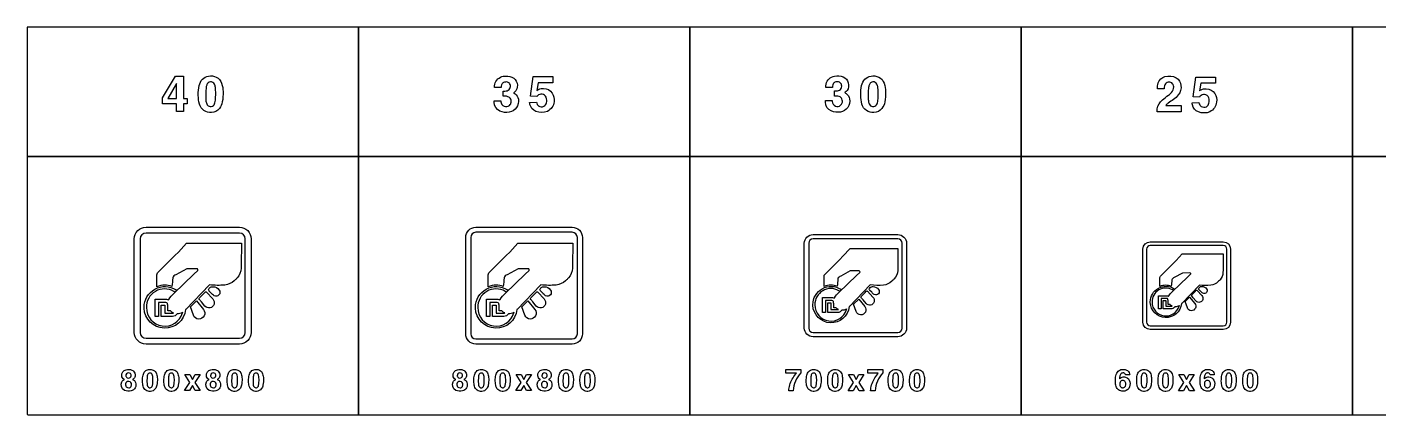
# Model space of a CAD drawing. Extents: x 0 to 18160, y 0 to 2655.
# Drawn here: x 0 to 9262, y 0 to 2655 of the extents above; entities that cross this region are included whole.
import ezdxf

# ---------------------------------------------------------------- set-up
doc = ezdxf.new("R2010")
doc.units = 0
doc.header["$MEASUREMENT"] = 0

msp = doc.modelspace()

# ---------------------------------------------------------------- linework, layer by layer
for points in [[(0, 1770), (2270, 1770), (2270, 2655), (0, 2655)], [(2270, 1770), (4540, 1770), (4540, 2655), (2270, 2655)], [(4540, 1770), (6810, 1770), (6810, 2655), (4540, 2655)], [(6810, 1770), (9080, 1770), (9080, 2655), (6810, 2655)], [(9080, 1770), (11350, 1770), (11350, 2655), (9080, 2655)], [(927.496, 2171.35), (1017.9, 2317.79), (1070.98, 2317.79), (1070.98, 2166.57), (1097.95, 2166.57), (1097.95, 2128.53), (1070.98, 2128.53), (1070.98, 2076.28), (1023.46, 2076.28), (1023.46, 2128.53), (927.496, 2128.53)], [(1023.46, 2269.13), (963.474, 2166.57), (1023.46, 2166.57)], [(2270, 0), (4540, 0), (4540, 1770), (2270, 1770)], [(4540, 0), (6810, 0), (6810, 1770), (4540, 1770)], [(6810, 0), (9080, 0), (9080, 1770), (6810, 1770)], [(9080, 0), (11350, 0), (11350, 1770), (9080, 1770)], [(1115.2, 221.769), (1080.08, 276.319), (1114.84, 276.319), (1133.11, 242.267), (1151.83, 276.319), (1185.98, 276.319), (1150.44, 222.29), (1186.95, 166.272), (1152.4, 166.272), (1132.54, 202.362), (1112.14, 166.272), (1077.99, 166.272)], [(3385.19, 221.769), (3350.07, 276.319), (3384.84, 276.319), (3403.11, 242.267), (3421.83, 276.319), (3455.97, 276.319), (3420.43, 222.29), (3456.95, 166.271), (3422.4, 166.271), (3402.54, 202.361), (3382.14, 166.271), (3347.99, 166.271)], [(5662.41, 221.387), (5627.29, 275.936), (5662.06, 275.936), (5680.33, 241.884), (5699.05, 275.936), (5733.19, 275.936), (5697.65, 221.908), (5734.17, 165.889), (5699.62, 165.889), (5679.76, 201.979), (5659.35, 165.889), (5625.21, 165.889)], [(7925.79, 221.523), (7890.67, 276.072), (7925.43, 276.072), (7943.7, 242.02), (7962.42, 276.072), (7996.57, 276.072), (7961.03, 222.044), (7997.54, 166.025), (7962.99, 166.025), (7943.13, 202.115), (7922.73, 166.025), (7888.58, 166.025)]]:
    msp.add_lwpolyline(points, close=True)
for points in [[(1173.29, 2191.65, -0.0563084), (1179.33, 2254.48, -0.130301), (1201.53, 2298.28, -0.174843), (1243.35, 2319.69, -0.147552), (1296.47, 2313.05, -0.192146), (1333.28, 2269.88, -0.0833996), (1342.52, 2212.85, -0.0545507), (1337.51, 2142.08, -0.116773), (1318.43, 2098, -0.221099), (1263.57, 2070.32, -0.162564), (1212.11, 2082.84, -0.174743), (1180.84, 2128.26, -0.0640867), (1173.37, 2186.95)], [(3199.84, 2150.87), (3246.2, 2150.87, 0.0411845), (3248.26, 2135.66, 0.335066), (3278.75, 2110.39, 0.276505), (3310.74, 2124.92, 0.158203), (3316.31, 2145.65, 0.0878221), (3313.34, 2161.57, 0.217575), (3294.82, 2178.43, 0.0882727), (3273.57, 2181.56), (3262.75, 2181.56), (3262.75, 2216.82, 0.0282129), (3282.34, 2217.42, 0.50028), (3309.32, 2262.91, 0.235001), (3290.79, 2277.96, 0.165496), (3265.12, 2275.67, 0.220849), (3250.9, 2259.12, 0.055705), (3248.02, 2240.92), (3203.2, 2240.92, -0.0488003), (3204.97, 2263.51, -0.30773), (3262.59, 2318.01, -0.146685), (3322.07, 2312.08, -0.469869), (3348.61, 2219.31, -0.0891152), (3336.57, 2207.54), (3332.3, 2204.54, -0.0245333), (3343.48, 2198.14, -0.202429), (3365.75, 2161.45, -0.422325), (3303.08, 2072, -0.154301), (3238.98, 2079.19, -0.287878), (3199.96, 2139.89, -0.0143877)], [(3442.43, 2139.57), (3489.39, 2141.35, 0.0452719), (3495.79, 2125.12, 0.0567733), (3500.53, 2118.25, 0.070207), (3504.95, 2114.77, 0.264984), (3540.97, 2112.87, 0.20748), (3558.38, 2135.98, 0.147389), (3557.24, 2174.01, 0.308532), (3527.86, 2195.42, 0.215743), (3498.08, 2185.19, 0.028781), (3492.71, 2178.95), (3450.09, 2180.96), (3467.91, 2315.64), (3601.95, 2315.64), (3601.95, 2273.77), (3501.51, 2273.77), (3492.55, 2221.76, -0.0211252), (3505.46, 2229.3, -0.121371), (3538.8, 2235.15, -0.244671), (3598.59, 2203.2, -0.173069), (3610.16, 2144.07, -0.256779), (3564.98, 2078.08, -0.199585), (3485.44, 2077.01, -0.245625), (3445.16, 2125.91, -0.0170062)], [(5469.08, 2152.29), (5515.45, 2152.29, 0.0411845), (5517.5, 2137.08, 0.335066), (5547.99, 2111.8, 0.276505), (5579.98, 2126.34, 0.158203), (5585.55, 2147.07, 0.0878221), (5582.59, 2162.99, 0.217575), (5564.07, 2179.85, 0.0882727), (5542.82, 2182.97), (5532, 2182.97), (5532, 2218.24, 0.0282129), (5551.59, 2218.83, 0.50028), (5578.56, 2264.33, 0.235001), (5560.04, 2279.38, 0.165496), (5534.37, 2277.09, 0.220849), (5520.15, 2260.54, 0.055705), (5517.27, 2242.33), (5472.44, 2242.33, -0.0488003), (5474.22, 2264.92, -0.30773), (5531.84, 2319.43, -0.146685), (5591.32, 2313.5, -0.469869), (5617.86, 2220.73, -0.0891152), (5605.81, 2208.96), (5601.55, 2205.96, -0.0245333), (5612.72, 2199.56, -0.202429), (5635, 2162.87, -0.422325), (5572.32, 2073.41, -0.154301), (5508.22, 2080.6, -0.287878), (5469.2, 2141.31, -0.0143877)], [(5711.68, 2191.65, -0.0563084), (5717.72, 2254.48, -0.130301), (5739.91, 2298.28, -0.174843), (5781.74, 2319.69, -0.147552), (5834.86, 2313.05, -0.192146), (5871.67, 2269.88, -0.0833996), (5880.91, 2212.85, -0.0545507), (5875.89, 2142.08, -0.116773), (5856.82, 2098, -0.221099), (5801.96, 2070.32, -0.162564), (5750.5, 2082.84, -0.174743), (5719.22, 2128.26, -0.0640867), (5711.76, 2186.95)], [(7741.06, 2074.79, -0.0640343), (7742.32, 2095.72, -0.161687), (7778.14, 2156.27, -0.0283718), (7819.97, 2188.65, 0.0545111), (7840.86, 2206.58, 0.192461), (7855.83, 2246.12, 0.234238), (7842.24, 2272.5, 0.196223), (7816.93, 2277.28, 0.252425), (7795.01, 2260.1, 0.0856617), (7790.86, 2243.08, 0.0202329), (7790.15, 2231.39), (7743.51, 2231.39, -0.0983795), (7749.55, 2272.7, -0.245047), (7795.72, 2315.83, -0.207102), (7872.69, 2307.49, -0.233443), (7905.15, 2255.16, -0.20961), (7886.99, 2190.98, -0.0785124), (7853.06, 2159.51, 0.0107372), (7817.24, 2133.72, 0.0665092), (7801.37, 2117.68), (7905.86, 2117.68), (7905.86, 2074.79)], [(1224.67, 2161.12, 0.0124589), (1225.19, 2154.8, 0.0668192), (1230.8, 2129.4, 0.615362), (1281.7, 2123.79, 0.0726881), (1287.15, 2136.83, 0.0588562), (1291.85, 2174.11, 0.0389037), (1290.23, 2241.09, 0.084671), (1283.64, 2264.43, 0.156013), (1272.18, 2276.6, 0.143208), (1256.47, 2279.56, 0.172584), (1240.71, 2273.36, 0.132565), (1230.76, 2257.8, 0.0498315), (1226.21, 2236.08, 0.0368731)], [(5763.06, 2161.12, 0.0124589), (5763.57, 2154.8, 0.0668192), (5769.18, 2129.4, 0.615362), (5820.09, 2123.79, 0.0726881), (5825.54, 2136.83, 0.0588562), (5830.24, 2174.11, 0.0389037), (5828.62, 2241.09, 0.084671), (5822.02, 2264.43, 0.156013), (5810.57, 2276.6, 0.143208), (5794.85, 2279.56, 0.172584), (5779.09, 2273.36, 0.132565), (5769.14, 2257.8, 0.0498315), (5764.6, 2236.08, 0.0368731)], [(7981.21, 2136.73), (8028.17, 2138.5, 0.0452719), (8034.56, 2122.27, 0.0567733), (8039.3, 2115.4, 0.070207), (8043.73, 2111.92, 0.264984), (8079.74, 2110.03, 0.20748), (8097.16, 2133.13, 0.147389), (8096.02, 2171.17, 0.308532), (8066.63, 2192.57, 0.215743), (8036.85, 2182.34, 0.028781), (8031.48, 2176.1), (7988.87, 2178.12), (8006.68, 2312.79), (8140.72, 2312.79), (8140.72, 2270.93), (8040.29, 2270.93), (8031.33, 2218.92, -0.0211252), (8044.24, 2226.46, -0.121371), (8077.57, 2232.3, -0.244671), (8137.37, 2200.35, -0.173069), (8148.94, 2141.23, -0.256779), (8103.76, 2075.23, -0.199585), (8024.22, 2074.17, -0.245625), (7983.93, 2123.06, -0.0170062)], [(2270, 1770), (0, 1770), (0.01, 10.02, 0.414794), (10.02, 0.01), (2270, 0)], [(815, 485, -0.414213), (735, 565), (735, 1205, -0.414213), (815, 1285), (1455, 1285, -0.414213), (1535, 1205), (1535, 565, -0.414213), (1455, 485)], [(815, 525), (1455, 525, 0.414213), (1495, 565), (1495, 1205, 0.414213), (1455, 1245), (815, 1245, 0.414213), (775, 1205), (775, 565, 0.414213)], [(3075, 485, -0.414213), (3005, 555), (3005, 1215, -0.414213), (3075, 1285), (3735, 1285, -0.414213), (3805, 1215), (3805, 555, -0.414213), (3735, 485)], [(3075, 520), (3735, 520, 0.414213), (3770, 555), (3770, 1215, 0.414213), (3735, 1250), (3075, 1250, 0.414213), (3040, 1215), (3040, 555, 0.414213)], [(5385, 535, -0.414213), (5325, 595), (5325, 1175, -0.414213), (5385, 1235), (5965, 1235, -0.414213), (6025, 1175), (6025, 595, -0.414213), (5965, 535)], [(5385, 565), (5965, 565, 0.414213), (5995, 595), (5995, 1175, 0.414213), (5965, 1205), (5385, 1205, 0.414213), (5355, 1175), (5355, 595, 0.414213)], [(1020.72, 856.824, -0.0130364), (1025.4, 853.831), (1013.01, 841.036), (1005.81, 845.447, 0.591777), (817.882, 734.45, 0.86262), (1065.36, 697.767), (1065.89, 702.757), (1065.06, 702.201, -0.148757), (1027.37, 692.366, -0.278907), (996.989, 674.021), (992.895, 674.025), (919.753, 674.025), (919.753, 734.028), (919.726, 749.422), (919.726, 750.901), (942.886, 750.901), (942.886, 727.989), (942.886, 697.17), (998.748, 697.17, 0.0959678), (1003.04, 698.004, -0.0959399), (982.141, 712.512), (965.467, 712.512), (965.467, 718.615), (965.467, 741.722, -0.066263), (963.136, 759.225, -0.0111816), (963.203, 762.217, 0.252243), (950.837, 768.688, 0.0131959), (948.096, 768.748), (900.779, 768.748), (900.784, 691.909), (900.784, 677.703), (900.784, 674.025), (877.694, 674.025), (877.694, 679.87), (877.694, 739.495), (877.694, 791.657), (945.069, 791.657), (954.266, 791.623, -0.121602), (969.578, 787.852, -0.0122021), (971.047, 790.768, -0.0564092), (1004.85, 831.687), (1143.02, 963.895), (1168.93, 988.702, 0.675847), (1164.19, 1000.51), (1094.54, 1000.09), (1020.19, 959.575, 0.0291044), (1006.45, 951.486, 0.230134), (998.199, 937.408, -0.0192932), (992.051, 880.288, 0.0947041), (943.114, 888.032, 0.10938), (889.538, 877.509), (889.288, 959.516, -0.198797), (894.659, 972.437), (1012.78, 1090.24), (1037.71, 1115.12), (1092.69, 1175.95), (1468.24, 1176.11, -0.0102141), (1465.82, 1003.55, -0.183127), (1438.8, 938.053, -0.0132558), (1432.48, 931.404, -0.00670173), (1419.53, 918.764, -0.164545), (1354.32, 889.321, -0.0558846), (1249.88, 890.274), (1088.37, 722.674, -0.00598308), (1086.57, 720.635, -0.927954), (801.744, 731.655), (801.677, 735.922, -0.590995)], [(3290.72, 856.824, -0.0130364), (3295.4, 853.831), (3283.01, 841.036), (3275.81, 845.447, 0.591777), (3087.88, 734.45, 0.86262), (3335.36, 697.767), (3335.89, 702.757), (3335.06, 702.201, -0.148757), (3297.37, 692.366, -0.278907), (3266.99, 674.021), (3262.89, 674.025), (3189.75, 674.025), (3189.75, 734.028), (3189.73, 749.422), (3189.73, 750.901), (3212.89, 750.901), (3212.89, 727.989), (3212.89, 697.17), (3268.75, 697.17, 0.0959678), (3273.04, 698.004, -0.0959399), (3252.14, 712.512), (3235.47, 712.512), (3235.47, 718.615), (3235.47, 741.722, -0.066263), (3233.14, 759.225, -0.0111816), (3233.2, 762.217, 0.252243), (3220.84, 768.688, 0.0131959), (3218.1, 768.748), (3170.78, 768.748), (3170.78, 691.909), (3170.78, 677.703), (3170.78, 674.025), (3147.69, 674.025), (3147.69, 679.87), (3147.69, 739.495), (3147.69, 791.657), (3215.07, 791.657), (3224.27, 791.623, -0.121602), (3239.58, 787.852, -0.0122021), (3241.05, 790.768, -0.0564092), (3274.85, 831.687), (3413.02, 963.895), (3438.93, 988.702, 0.675847), (3434.19, 1000.51), (3364.54, 1000.09), (3290.19, 959.575, 0.0291044), (3276.45, 951.486, 0.230134), (3268.2, 937.408, -0.0192932), (3262.05, 880.288, 0.0947041), (3213.11, 888.032, 0.10938), (3159.54, 877.509), (3159.29, 959.516, -0.198797), (3164.66, 972.437), (3282.78, 1090.24), (3307.71, 1115.12), (3362.69, 1175.95), (3738.24, 1176.11, -0.0102141), (3735.81, 1003.55, -0.183127), (3708.8, 938.053, -0.0132558), (3702.48, 931.404, -0.00670173), (3689.53, 918.764, -0.164545), (3624.31, 889.321, -0.0558846), (3519.88, 890.274), (3358.37, 722.674, -0.00598308), (3356.56, 720.635, -0.927954), (3071.74, 731.655), (3071.68, 735.922, -0.590995)], [(5575, 860.346, -0.0130364), (5579.1, 857.727), (5568.26, 846.531), (5561.96, 850.391, 0.591777), (5397.52, 753.269, 0.86262), (5614.06, 721.171), (5614.53, 725.538), (5613.8, 725.051, -0.148757), (5580.82, 716.445, -0.278907), (5554.24, 700.393), (5550.66, 700.397), (5486.66, 700.397), (5486.66, 752.899), (5486.63, 766.369), (5486.63, 767.663), (5506.9, 767.663), (5506.9, 747.615), (5506.9, 720.649), (5555.78, 720.649, 0.0959678), (5559.54, 721.379, -0.0959399), (5541.25, 734.073), (5526.66, 734.073), (5526.66, 739.413), (5526.66, 759.632, -0.066263), (5524.62, 774.947, -0.0111816), (5524.68, 777.565, 0.252243), (5513.86, 783.227, 0.0131959), (5511.46, 783.279), (5470.06, 783.279), (5470.06, 716.045), (5470.06, 703.615), (5470.06, 700.397), (5449.86, 700.397), (5449.86, 705.511), (5449.86, 757.683), (5449.86, 803.325), (5508.81, 803.325), (5516.86, 803.295, -0.121602), (5530.26, 799.995, -0.0122021), (5531.54, 802.547, -0.0564092), (5561.12, 838.351), (5682.02, 954.033), (5704.69, 975.739, 0.675847), (5700.54, 986.075), (5639.6, 985.701), (5574.54, 950.253, 0.0291044), (5562.52, 943.175, 0.230134), (5555.3, 930.857, -0.0192932), (5549.92, 880.877, 0.0947041), (5507.1, 887.653, 0.10938), (5460.22, 878.445), (5460, 950.201, -0.198797), (5464.7, 961.507), (5568.06, 1064.59), (5589.87, 1086.35), (5637.98, 1139.58), (5966.58, 1139.72, -0.0102141), (5964.46, 988.729, -0.183127), (5940.82, 931.421, -0.0132558), (5935.3, 925.603, -0.00670173), (5923.96, 914.543, -0.164545), (5866.9, 888.781, -0.0558846), (5775.52, 889.615), (5634.2, 742.965, -0.00598308), (5632.62, 741.181, -0.927954), (5383.4, 750.823), (5383.34, 754.557, -0.590995)], [(7695, 585, -0.414213), (7645, 635), (7645, 1135, -0.414213), (7695, 1185), (8195, 1185, -0.414213), (8245, 1135), (8245, 635, -0.414213), (8195, 585)], [(7695, 610), (8195, 610, 0.414213), (8220, 635), (8220, 1135, 0.414213), (8195, 1160), (7695, 1160, 0.414213), (7670, 1135), (7670, 635, 0.414213)], [(7859.29, 863.868, -0.0130364), (7862.8, 861.624), (7853.51, 852.027), (7848.11, 855.336, 0.591777), (7707.16, 772.088, 0.86262), (7892.77, 744.576), (7893.17, 748.318), (7892.54, 747.901, -0.148757), (7864.28, 740.525, -0.278907), (7841.49, 726.766), (7838.42, 726.769), (7783.56, 726.769), (7783.56, 771.771), (7783.54, 783.317), (7783.54, 784.426), (7800.91, 784.426), (7800.91, 767.242), (7800.91, 744.128), (7842.81, 744.128, 0.0959678), (7846.03, 744.753, -0.0959399), (7830.36, 755.634), (7817.85, 755.634), (7817.85, 760.211), (7817.85, 777.542, -0.066263), (7816.1, 790.669, -0.0111816), (7816.15, 792.913, 0.252243), (7806.88, 797.766, 0.0131959), (7804.82, 797.811), (7769.33, 797.811), (7769.34, 740.182), (7769.34, 729.527), (7769.34, 726.769), (7752.02, 726.769), (7752.02, 731.152), (7752.02, 775.871), (7752.02, 814.993), (7802.55, 814.993), (7809.45, 814.967, -0.121602), (7820.93, 812.139, -0.0122021), (7822.04, 814.326, -0.0564092), (7847.39, 845.015), (7951.02, 944.171), (7970.44, 962.777, 0.675847), (7966.9, 971.636), (7914.66, 971.315), (7858.89, 940.931, 0.0291044), (7848.59, 934.864, 0.230134), (7842.4, 924.306, -0.0192932), (7837.79, 881.466, 0.0947041), (7801.09, 887.274, 0.10938), (7760.9, 879.382), (7760.72, 940.887, -0.198797), (7764.74, 950.577), (7853.34, 1038.93), (7872.03, 1057.59), (7913.27, 1103.21), (8194.93, 1103.33, -0.0102141), (8193.11, 973.911, -0.183127), (8172.85, 924.79, -0.0132558), (8168.11, 919.803, -0.00670173), (8158.4, 910.323, -0.164545), (8109.49, 888.241, -0.0558846), (8031.16, 888.956), (7910.03, 763.256, -0.00598308), (7908.67, 761.727, -0.927954), (7695.06, 769.991), (7695.01, 773.192, -0.590995)], [(1218.93, 745.424), (1194.65, 774.691, -0.0222209), (1180.02, 791.233, -0.397588), (1180.75, 800.622, 0.035949), (1219.22, 840.916, -0.458729), (1229.61, 841.126), (1272.06, 793.689, -1.05683)], [(1316.23, 855.176, -0.803604), (1282.44, 816.164, -0.0988276), (1262.51, 833.015), (1248.78, 846.3, -0.0496003), (1244.74, 851.731, -0.247104), (1244.45, 861.451, -0.152496), (1257.69, 875.434, -0.0855242), (1263.2, 876.942, -0.0372274), (1273.05, 877.529, -0.232657)], [(3488.93, 745.424), (3464.64, 774.691, -0.0222209), (3450.02, 791.233, -0.397588), (3450.75, 800.622, 0.035949), (3489.22, 840.916, -0.458729), (3499.61, 841.126), (3542.06, 793.689, -1.05683)], [(3586.23, 855.176, -0.803604), (3552.44, 816.164, -0.0988276), (3532.51, 833.015), (3518.78, 846.3, -0.0496003), (3514.74, 851.731, -0.247104), (3514.45, 861.451, -0.152496), (3527.69, 875.434, -0.0855242), (3533.2, 876.942, -0.0372274), (3543.05, 877.529, -0.232657)], [(5748.44, 762.871), (5727.19, 788.48, -0.0222209), (5714.39, 802.954, -0.397588), (5715.03, 811.169, 0.035949), (5748.69, 846.426, -0.458729), (5757.78, 846.61), (5794.92, 805.103, -1.05683)], [(5833.57, 858.904, -0.803604), (5804.01, 824.769, -0.0988276), (5786.57, 839.513), (5774.56, 851.138, -0.0496003), (5771.02, 855.89, -0.247104), (5770.77, 864.395, -0.152496), (5782.36, 876.63, -0.0855242), (5787.17, 877.949, -0.0372274), (5795.79, 878.463, -0.232657)], [(8007.94, 780.318), (7989.73, 802.268, -0.0222209), (7978.76, 814.675, -0.397588), (7979.31, 821.716, 0.035949), (8008.16, 851.937, -0.458729), (8015.96, 852.095), (8047.79, 816.517, -1.05683)], [(8080.92, 862.632, -0.803604), (8055.58, 833.373, -0.0988276), (8040.63, 846.011), (8030.33, 855.975, -0.0496003), (8027.3, 860.048, -0.247104), (8027.09, 867.339, -0.152496), (8037.02, 877.825, -0.0855242), (8041.15, 878.957, -0.0372274), (8048.54, 879.396, -0.232657)], [(1208.31, 722.432, -1.18817), (1140.31, 682.457), (1120.01, 738.999), (1160.76, 780.228)], [(3478.31, 722.432, -1.18817), (3410.31, 682.457), (3390.01, 738.999), (3430.76, 780.228)], [(5739.14, 742.753, -1.18817), (5679.64, 707.775), (5661.88, 757.249), (5697.54, 793.325)], [(7999.98, 763.074, -1.18817), (7948.98, 733.093), (7933.75, 775.499), (7964.32, 806.421)], [(667.968, 242.323, -0.0382282), (664.485, 243.627, -0.270406), (649.106, 267.703, -0.377372), (679.437, 309.622, -0.15371), (717.921, 307.513, -0.416366), (738.324, 258.058, -0.173733), (723.774, 243.674), (722.328, 242.987, -0.0479914), (731.997, 238.034, -0.173856), (743.608, 221.873, -0.440125), (712.542, 164.243, -0.184), (667.115, 168.106, -0.410286), (649.627, 226.897, -0.151435), (664.035, 240.357)], [(677.305, 267.821, 0.0587981), (678.182, 263.887, 0.18403), (685.267, 254.717, 0.217144), (702.684, 253.485, 0.192437), (710.883, 260.57, 0.157808), (712.542, 273.982, 0.166677), (707.968, 282.821, 0.173614), (695.954, 287.323, 0.2359), (681.001, 280.902, 0.184791)], [(791.138, 234.258, -0.0563084), (794.763, 271.959, -0.130301), (808.081, 298.238, -0.174843), (833.176, 311.082, -0.147552), (865.048, 307.101, -0.192146), (887.133, 281.201, -0.0833996), (892.678, 246.983, -0.0545507), (889.668, 204.518, -0.116773), (878.223, 178.073, -0.221099), (845.308, 161.461, -0.162564), (814.432, 168.973, -0.174743), (795.664, 196.224, -0.0640867), (791.185, 231.438)], [(821.967, 215.94, 0.0124589), (822.275, 212.149, 0.0668192), (825.64, 196.912, 0.615362), (856.185, 193.547, 0.0726881), (859.455, 201.367, 0.0588562), (862.275, 223.736, 0.0389037), (861.304, 263.926, 0.084671), (857.346, 277.93, 0.156013), (850.474, 285.229, 0.143208), (841.043, 287.006, 0.172584), (831.588, 283.286, 0.132565), (825.616, 273.949, 0.0498315), (822.891, 260.916, 0.0368731)], [(937.884, 234.249, -0.0563084), (941.51, 271.95, -0.130301), (954.827, 298.23, -0.174843), (979.922, 311.073, -0.147552), (1011.79, 307.092, -0.192146), (1033.88, 281.192, -0.0833996), (1039.42, 246.974, -0.0545507), (1036.41, 204.509, -0.116773), (1024.97, 178.064, -0.221099), (992.054, 161.452, -0.162564), (961.178, 168.964, -0.174743), (942.41, 196.215, -0.0640867), (937.931, 231.429)], [(968.713, 215.931, 0.0124589), (969.021, 212.14, 0.0668192), (972.386, 196.903, 0.615362), (1002.93, 193.538, 0.0726881), (1006.2, 201.358, 0.0588562), (1009.02, 223.727, 0.0389037), (1008.05, 263.917, 0.084671), (1004.09, 277.922, 0.156013), (997.22, 285.22, 0.143208), (987.789, 286.997, 0.172584), (978.334, 283.277, 0.132565), (972.363, 273.94, 0.0498315), (969.637, 260.907, 0.0368731)], [(1248.01, 242.296, -0.0382282), (1244.53, 243.599, -0.270406), (1229.15, 267.675, -0.377372), (1259.48, 309.594, -0.15371), (1297.96, 307.485, -0.416366), (1318.36, 258.03, -0.173733), (1303.82, 243.646), (1302.37, 242.959, -0.0479914), (1312.04, 238.007, -0.173856), (1323.65, 221.846, -0.440125), (1292.58, 164.215, -0.184), (1247.16, 168.078, -0.410286), (1229.67, 226.869, -0.151435), (1244.08, 240.329)], [(1257.35, 267.793, 0.0587981), (1258.22, 263.86, 0.18403), (1265.31, 254.689, 0.217144), (1282.73, 253.457, 0.192437), (1290.92, 260.542, 0.157808), (1292.58, 273.955, 0.166677), (1288.01, 282.793, 0.173614), (1276, 287.296, 0.2359), (1261.04, 280.874, 0.184791)], [(1371.18, 234.284, -0.0563084), (1374.8, 271.986, -0.130301), (1388.12, 298.265, -0.174843), (1413.22, 311.109, -0.147552), (1445.09, 307.128, -0.192146), (1467.17, 281.228, -0.0833996), (1472.72, 247.01, -0.0545507), (1469.71, 204.545, -0.116773), (1458.26, 178.1, -0.221099), (1425.35, 161.488, -0.162564), (1394.47, 169, -0.174743), (1375.71, 196.251, -0.0640867), (1371.23, 231.465)], [(1402.01, 215.967, 0.0124589), (1402.32, 212.175, 0.0668192), (1405.68, 196.939, 0.615362), (1436.23, 193.574, 0.0726881), (1439.5, 201.394, 0.0588562), (1442.32, 223.763, 0.0389037), (1441.34, 263.953, 0.084671), (1437.39, 277.957, 0.156013), (1430.52, 285.256, 0.143208), (1421.08, 287.033, 0.172584), (1411.63, 283.313, 0.132565), (1405.66, 273.976, 0.0498315), (1402.93, 260.943, 0.0368731)], [(1517.93, 234.312, -0.0563084), (1521.55, 272.013, -0.130301), (1534.87, 298.293, -0.174843), (1559.96, 311.136, -0.147552), (1591.84, 307.155, -0.192146), (1613.92, 281.255, -0.0833996), (1619.47, 247.037, -0.0545507), (1616.46, 204.573, -0.116773), (1605.01, 178.127, -0.221099), (1572.1, 161.516, -0.162564), (1541.22, 169.028, -0.174743), (1522.45, 196.279, -0.0640867), (1517.97, 231.492)], [(1548.75, 215.994, 0.0124589), (1549.06, 212.203, 0.0668192), (1552.43, 196.966, 0.615362), (1582.97, 193.601, 0.0726881), (1586.24, 201.421, 0.0588562), (1589.06, 223.791, 0.0389037), (1588.09, 263.98, 0.084671), (1584.13, 277.985, 0.156013), (1577.26, 285.283, 0.143208), (1567.83, 287.061, 0.172584), (1558.38, 283.34, 0.132565), (1552.4, 274.004, 0.0498315), (1549.68, 260.971, 0.0368731)], [(2937.96, 242.323, -0.0382282), (2934.48, 243.627, -0.270406), (2919.1, 267.702, -0.377372), (2949.43, 309.622, -0.15371), (2987.91, 307.513, -0.416366), (3008.32, 258.058, -0.173733), (2993.77, 243.674), (2992.32, 242.987, -0.0479914), (3001.99, 238.034, -0.173856), (3013.6, 221.873, -0.440125), (2982.54, 164.243, -0.184), (2937.11, 168.105, -0.410286), (2919.62, 226.897, -0.151435), (2934.03, 240.357)], [(2947.3, 267.821, 0.0587981), (2948.18, 263.887, 0.18403), (2955.26, 254.717, 0.217144), (2972.68, 253.485, 0.192437), (2980.88, 260.57, 0.157808), (2982.54, 273.982, 0.166677), (2977.96, 282.821, 0.173614), (2965.95, 287.323, 0.2359), (2951, 280.902, 0.184791)], [(3061.13, 234.257, -0.0563084), (3064.76, 271.959, -0.130301), (3078.07, 298.238, -0.174843), (3103.17, 311.082, -0.147552), (3135.04, 307.101, -0.192146), (3157.13, 281.2, -0.0833996), (3162.67, 246.982, -0.0545507), (3159.66, 204.518, -0.116773), (3148.22, 178.073, -0.221099), (3115.3, 161.461, -0.162564), (3084.43, 168.973, -0.174743), (3065.66, 196.224, -0.0640867), (3061.18, 231.437)], [(3091.96, 215.94, 0.0124589), (3092.27, 212.148, 0.0668192), (3095.63, 196.911, 0.615362), (3126.18, 193.546, 0.0726881), (3129.45, 201.366, 0.0588562), (3132.27, 223.736, 0.0389037), (3131.3, 263.926, 0.084671), (3127.34, 277.93, 0.156013), (3120.47, 285.229, 0.143208), (3111.04, 287.006, 0.172584), (3101.58, 283.286, 0.132565), (3095.61, 273.949, 0.0498315), (3092.89, 260.916, 0.0368731)], [(3207.88, 234.248, -0.0563084), (3211.5, 271.95, -0.130301), (3224.82, 298.229, -0.174843), (3249.92, 311.073, -0.147552), (3281.79, 307.092, -0.192146), (3303.87, 281.192, -0.0833996), (3309.42, 246.974, -0.0545507), (3306.41, 204.509, -0.116773), (3294.96, 178.064, -0.221099), (3262.05, 161.452, -0.162564), (3231.17, 168.964, -0.174743), (3212.4, 196.215, -0.0640867), (3207.93, 231.428)], [(3238.71, 215.931, 0.0124589), (3239.02, 212.139, 0.0668192), (3242.38, 196.902, 0.615362), (3272.93, 193.537, 0.0726881), (3276.2, 201.357, 0.0588562), (3279.02, 223.727, 0.0389037), (3278.04, 263.917, 0.084671), (3274.09, 277.921, 0.156013), (3267.21, 285.22, 0.143208), (3257.78, 286.997, 0.172584), (3248.33, 283.277, 0.132565), (3242.36, 273.94, 0.0498315), (3239.63, 260.907, 0.0368731)], [(3518, 242.296, -0.0382282), (3514.52, 243.599, -0.270406), (3499.14, 267.675, -0.377372), (3529.47, 309.594, -0.15371), (3567.96, 307.485, -0.416366), (3588.36, 258.03, -0.173733), (3573.81, 243.646), (3572.36, 242.959, -0.0479914), (3582.03, 238.007, -0.173856), (3593.64, 221.845, -0.440125), (3562.58, 164.215, -0.184), (3517.15, 168.078, -0.410286), (3499.66, 226.869, -0.151435), (3514.07, 240.329)], [(3527.34, 267.793, 0.0587981), (3528.22, 263.86, 0.18403), (3535.3, 254.689, 0.217144), (3552.72, 253.457, 0.192437), (3560.92, 260.542, 0.157808), (3562.58, 273.954, 0.166677), (3558, 282.793, 0.173614), (3545.99, 287.296, 0.2359), (3531.04, 280.874, 0.184791)], [(3641.17, 234.284, -0.0563084), (3644.8, 271.986, -0.130301), (3658.12, 298.265, -0.174843), (3683.21, 311.109, -0.147552), (3715.08, 307.128, -0.192146), (3737.17, 281.227, -0.0833996), (3742.71, 247.009, -0.0545507), (3739.7, 204.545, -0.116773), (3728.26, 178.099, -0.221099), (3695.34, 161.488, -0.162564), (3664.47, 169, -0.174743), (3645.7, 196.251, -0.0640867), (3641.22, 231.464)], [(3672, 215.967, 0.0124589), (3672.31, 212.175, 0.0668192), (3675.68, 196.938, 0.615362), (3706.22, 193.573, 0.0726881), (3709.49, 201.393, 0.0588562), (3712.31, 223.763, 0.0389037), (3711.34, 263.953, 0.084671), (3707.38, 277.957, 0.156013), (3700.51, 285.256, 0.143208), (3691.08, 287.033, 0.172584), (3681.62, 283.313, 0.132565), (3675.65, 273.976, 0.0498315), (3672.93, 260.943, 0.0368731)], [(3787.92, 234.312, -0.0563084), (3791.54, 272.013, -0.130301), (3804.86, 298.293, -0.174843), (3829.96, 311.136, -0.147552), (3861.83, 307.155, -0.192146), (3883.91, 281.255, -0.0833996), (3889.46, 247.037, -0.0545507), (3886.45, 204.572, -0.116773), (3875, 178.127, -0.221099), (3842.09, 161.515, -0.162564), (3811.21, 169.027, -0.174743), (3792.45, 196.278, -0.0640867), (3787.97, 231.492)], [(3818.75, 215.994, 0.0124589), (3819.06, 212.203, 0.0668192), (3822.42, 196.966, 0.615362), (3852.97, 193.601, 0.0726881), (3856.24, 201.421, 0.0588562), (3859.06, 223.79, 0.0389037), (3858.09, 263.98, 0.084671), (3854.13, 277.985, 0.156013), (3847.26, 285.283, 0.143208), (3837.82, 287.06, 0.172584), (3828.37, 283.34, 0.132565), (3822.4, 274.004, 0.0498315), (3819.67, 260.97, 0.0368731)], [(5197.97, 311.538), (5301.72, 311.538), (5301.72, 287.747, 0.17337), (5248.52, 165.709), (5218.19, 165.709, -0.0554097), (5224.99, 205.33, -0.10295), (5266.79, 281.111), (5270.2, 285.353), (5197.97, 285.353)], [(5338.35, 233.875, -0.0563084), (5341.98, 271.576, -0.130301), (5355.29, 297.856, -0.174843), (5380.39, 310.699, -0.147552), (5412.26, 306.718, -0.192146), (5434.35, 280.818, -0.0833996), (5439.89, 246.6, -0.0545507), (5436.88, 204.136, -0.116773), (5425.44, 177.69, -0.221099), (5392.52, 161.079, -0.162564), (5361.65, 168.591, -0.174743), (5342.88, 195.842, -0.0640867), (5338.4, 231.055)], [(5369.18, 215.557, 0.0124589), (5369.49, 211.766, 0.0668192), (5372.85, 196.529, 0.615362), (5403.4, 193.164, 0.0726881), (5406.67, 200.984, 0.0588562), (5409.49, 223.354, 0.0389037), (5408.52, 263.543, 0.084671), (5404.56, 277.548, 0.156013), (5397.69, 284.846, 0.143208), (5388.26, 286.624, 0.172584), (5378.8, 282.903, 0.132565), (5372.83, 273.567, 0.0498315), (5370.1, 260.534, 0.0368731)], [(5485.1, 233.866, -0.0563084), (5488.72, 271.567, -0.130301), (5502.04, 297.847, -0.174843), (5527.14, 310.69, -0.147552), (5559.01, 306.709, -0.192146), (5581.09, 280.809, -0.0833996), (5586.64, 246.591, -0.0545507), (5583.63, 204.127, -0.116773), (5572.18, 177.681, -0.221099), (5539.27, 161.07, -0.162564), (5508.39, 168.582, -0.174743), (5489.62, 195.833, -0.0640867), (5485.14, 231.046)], [(5515.93, 215.548, 0.0124589), (5516.23, 211.757, 0.0668192), (5519.6, 196.52, 0.615362), (5550.14, 193.155, 0.0726881), (5553.41, 200.975, 0.0588562), (5556.23, 223.345, 0.0389037), (5555.26, 263.534, 0.084671), (5551.31, 277.539, 0.156013), (5544.43, 284.837, 0.143208), (5535, 286.615, 0.172584), (5525.55, 282.894, 0.132565), (5519.58, 273.558, 0.0498315), (5516.85, 260.525, 0.0368731)], [(5759.16, 311.51), (5862.9, 311.51), (5862.9, 287.719, 0.17337), (5809.7, 165.681), (5779.37, 165.681, -0.0554097), (5786.17, 205.302, -0.10295), (5827.97, 281.084), (5831.39, 285.325), (5759.16, 285.325)], [(5899.54, 233.902, -0.0563084), (5903.16, 271.603, -0.130301), (5916.48, 297.883, -0.174843), (5941.57, 310.726, -0.147552), (5973.45, 306.745, -0.192146), (5995.53, 280.845, -0.0833996), (6001.08, 246.627, -0.0545507), (5998.07, 204.162, -0.116773), (5986.62, 177.717, -0.221099), (5953.71, 161.106, -0.162564), (5922.83, 168.618, -0.174743), (5904.06, 195.869, -0.0640867), (5899.58, 231.082)], [(5930.36, 215.584, 0.0124589), (5930.67, 211.793, 0.0668192), (5934.04, 196.556, 0.615362), (5964.58, 193.191, 0.0726881), (5967.85, 201.011, 0.0588562), (5970.67, 223.381, 0.0389037), (5969.7, 263.57, 0.084671), (5965.74, 277.575, 0.156013), (5958.87, 284.873, 0.143208), (5949.44, 286.651, 0.172584), (5939.99, 282.93, 0.132565), (5934.01, 273.594, 0.0498315), (5931.29, 260.561, 0.0368731)], [(6046.28, 233.929, -0.0563084), (6049.91, 271.631, -0.130301), (6063.22, 297.91, -0.174843), (6088.32, 310.754, -0.147552), (6120.19, 306.773, -0.192146), (6142.28, 280.872, -0.0833996), (6147.82, 246.654, -0.0545507), (6144.81, 204.19, -0.116773), (6133.37, 177.744, -0.221099), (6100.45, 161.133, -0.162564), (6069.58, 168.645, -0.174743), (6050.81, 195.896, -0.0640867), (6046.33, 231.109)], [(6077.11, 215.612, 0.0124589), (6077.42, 211.82, 0.0668192), (6080.78, 196.583, 0.615362), (6111.33, 193.218, 0.0726881), (6114.6, 201.038, 0.0588562), (6117.42, 223.408, 0.0389037), (6116.45, 263.597, 0.084671), (6112.49, 277.602, 0.156013), (6105.62, 284.901, 0.143208), (6096.19, 286.678, 0.172584), (6086.73, 282.958, 0.132565), (6080.76, 273.621, 0.0498315), (6078.04, 260.588, 0.0368731)], [(7553.86, 273.901), (7525.61, 273.901, 0.0333099), (7523.62, 279.233, 0.308433), (7507.89, 287.93, 0.256298), (7491.16, 277.717, 0.0718547), (7486.8, 266.674, 0.0422837), (7483.79, 247.859, -0.0343264), (7495.07, 255.821, -0.198215), (7524.83, 258.546, -0.294049), (7555.09, 226.603, -0.195966), (7547.53, 181.769, -0.251599), (7509.24, 161.911, -0.162734), (7477.67, 171.224, -0.142524), (7461.25, 194.636, -0.0867955), (7455.85, 229.162, -0.0561633), (7459.19, 267.835, -0.143087), (7476.02, 299.778, -0.165016), (7500.4, 311.366, -0.137094), (7531.63, 307.598, -0.238813), (7552.18, 282.1, -0.0169871)], [(7601.73, 234.02, -0.0563084), (7605.35, 271.721, -0.130301), (7618.67, 298.001, -0.174843), (7643.77, 310.845, -0.147552), (7675.64, 306.864, -0.192146), (7697.72, 280.963, -0.0833996), (7703.27, 246.745, -0.0545507), (7700.26, 204.281, -0.116773), (7688.81, 177.835, -0.221099), (7655.9, 161.224, -0.162564), (7625.02, 168.736, -0.174743), (7606.25, 195.987, -0.0640867), (7601.78, 231.2)], [(7632.56, 215.702, 0.0124589), (7632.86, 211.911, 0.0668192), (7636.23, 196.674, 0.615362), (7666.78, 193.309, 0.0726881), (7670.05, 201.129, 0.0588562), (7672.86, 223.499, 0.0389037), (7671.89, 263.688, 0.084671), (7667.94, 277.693, 0.156013), (7661.06, 284.992, 0.143208), (7651.63, 286.769, 0.172584), (7642.18, 283.048, 0.132565), (7636.21, 273.712, 0.0498315), (7633.48, 260.679, 0.0368731)], [(7748.47, 234.02, -0.0563084), (7752.1, 271.721, -0.130301), (7765.42, 298.001, -0.174843), (7790.51, 310.845, -0.147552), (7822.38, 306.864, -0.192146), (7844.47, 280.963, -0.0833996), (7850.01, 246.745, -0.0545507), (7847, 204.281, -0.116773), (7835.56, 177.835, -0.221099), (7802.64, 161.224, -0.162564), (7771.77, 168.736, -0.174743), (7753, 195.987, -0.0640867), (7748.52, 231.2)], [(7779.3, 215.702, 0.0124589), (7779.61, 211.911, 0.0668192), (7782.98, 196.674, 0.615362), (7813.52, 193.309, 0.0726881), (7816.79, 201.129, 0.0588562), (7819.61, 223.499, 0.0389037), (7818.64, 263.688, 0.084671), (7814.68, 277.693, 0.156013), (7807.81, 284.992, 0.143208), (7798.38, 286.769, 0.172584), (7788.92, 283.048, 0.132565), (7782.95, 273.712, 0.0498315), (7780.23, 260.679, 0.0368731)], [(8133.77, 273.892), (8105.52, 273.892, 0.0333099), (8103.53, 279.224, 0.308433), (8087.8, 287.92, 0.256298), (8071.07, 277.707, 0.0718547), (8066.71, 266.664, 0.0422837), (8063.7, 247.849, -0.0343264), (8074.98, 255.811, -0.198215), (8104.74, 258.536, -0.294049), (8135, 226.593, -0.195966), (8127.44, 181.759, -0.251599), (8089.15, 161.902, -0.162734), (8057.58, 171.214, -0.142524), (8041.16, 194.627, -0.0867955), (8035.76, 229.153, -0.0561633), (8039.1, 267.826, -0.143087), (8055.93, 299.769, -0.165016), (8080.31, 311.356, -0.137094), (8111.54, 307.589, -0.238813), (8132.09, 282.091, -0.0169871)], [(8181.64, 234.038, -0.0563084), (8185.26, 271.739, -0.130301), (8198.58, 298.019, -0.174843), (8223.68, 310.862, -0.147552), (8255.55, 306.881, -0.192146), (8277.63, 280.981, -0.0833996), (8283.18, 246.763, -0.0545507), (8280.17, 204.298, -0.116773), (8268.72, 177.853, -0.221099), (8235.81, 161.242, -0.162564), (8204.93, 168.754, -0.174743), (8186.16, 196.005, -0.0640867), (8181.69, 231.218)], [(8212.47, 215.72, 0.0124589), (8212.78, 211.929, 0.0668192), (8216.14, 196.692, 0.615362), (8246.69, 193.327, 0.0726881), (8249.96, 201.147, 0.0588562), (8252.78, 223.517, 0.0389037), (8251.8, 263.706, 0.084671), (8247.85, 277.711, 0.156013), (8240.97, 285.009, 0.143208), (8231.54, 286.787, 0.172584), (8222.09, 283.066, 0.132565), (8216.12, 273.73, 0.0498315), (8213.39, 260.697, 0.0368731)], [(8328.38, 234.065, -0.0563084), (8332.01, 271.767, -0.130301), (8345.33, 298.046, -0.174843), (8370.42, 310.89, -0.147552), (8402.29, 306.909, -0.192146), (8424.38, 281.008, -0.0833996), (8429.92, 246.79, -0.0545507), (8426.92, 204.326, -0.116773), (8415.47, 177.88, -0.221099), (8382.55, 161.269, -0.162564), (8351.68, 168.781, -0.174743), (8332.91, 196.032, -0.0640867), (8328.43, 231.245)], [(8359.21, 215.748, 0.0124589), (8359.52, 211.956, 0.0668192), (8362.89, 196.719, 0.615362), (8393.43, 193.354, 0.0726881), (8396.7, 201.174, 0.0588562), (8399.52, 223.544, 0.0389037), (8398.55, 263.733, 0.084671), (8394.59, 277.738, 0.156013), (8387.72, 285.037, 0.143208), (8378.29, 286.814, 0.172584), (8368.84, 283.094, 0.132565), (8362.86, 273.757, 0.0498315), (8360.14, 260.724, 0.0368731)], [(674.84, 207.087, 0.0490068), (675.765, 200.381, 0.121824), (679.864, 191.992, 0.229649), (696.878, 185.641, 0.256774), (712.873, 195.57, 0.178638), (714.674, 215.12, 0.196143), (706.475, 226.186, 0.197496), (689.082, 228.271, 0.222887), (677.163, 219.006, 0.124888)], [(1254.88, 207.059, 0.0490068), (1255.81, 200.353, 0.121824), (1259.91, 191.964, 0.229649), (1276.92, 185.613, 0.256774), (1292.91, 195.542, 0.178638), (1294.72, 215.092, 0.196143), (1286.52, 226.158, 0.197496), (1269.12, 228.244, 0.222887), (1257.2, 218.978, 0.124888)], [(2944.83, 207.086, 0.0490068), (2945.76, 200.38, 0.121824), (2949.86, 191.992, 0.229649), (2966.87, 185.641, 0.256774), (2982.87, 195.57, 0.178638), (2984.67, 215.12, 0.196143), (2976.47, 226.186, 0.197496), (2959.08, 228.271, 0.222887), (2947.16, 219.006, 0.124888)], [(3524.88, 207.059, 0.0490068), (3525.8, 200.352, 0.121824), (3529.9, 191.964, 0.229649), (3546.91, 185.613, 0.256774), (3562.91, 195.542, 0.178638), (3564.71, 215.092, 0.196143), (3556.51, 226.158, 0.197496), (3539.12, 228.244, 0.222887), (3527.2, 218.978, 0.124888)], [(7485.38, 212.1, 0.0641861), (7486.63, 201.84, 0.139351), (7492.27, 191.745, 0.240104), (7510.16, 186.129, 0.267924), (7524.24, 196.247, 0.140614), (7527.13, 216.603, 0.112774), (7523.2, 227.693, 0.271024), (7505.59, 236.271, 0.294594), (7487.58, 224.423, 0.0908659)], [(8065.29, 212.091, 0.0641861), (8066.54, 201.83, 0.139351), (8072.18, 191.736, 0.240104), (8090.07, 186.119, 0.267924), (8104.15, 196.238, 0.140614), (8107.04, 216.593, 0.112774), (8103.11, 227.683, 0.271024), (8085.5, 236.262, 0.294594), (8067.49, 224.413, 0.0908659)]]:
    msp.add_lwpolyline(points, format="xyb", close=True)

doc.saveas('drawing.dxf')
